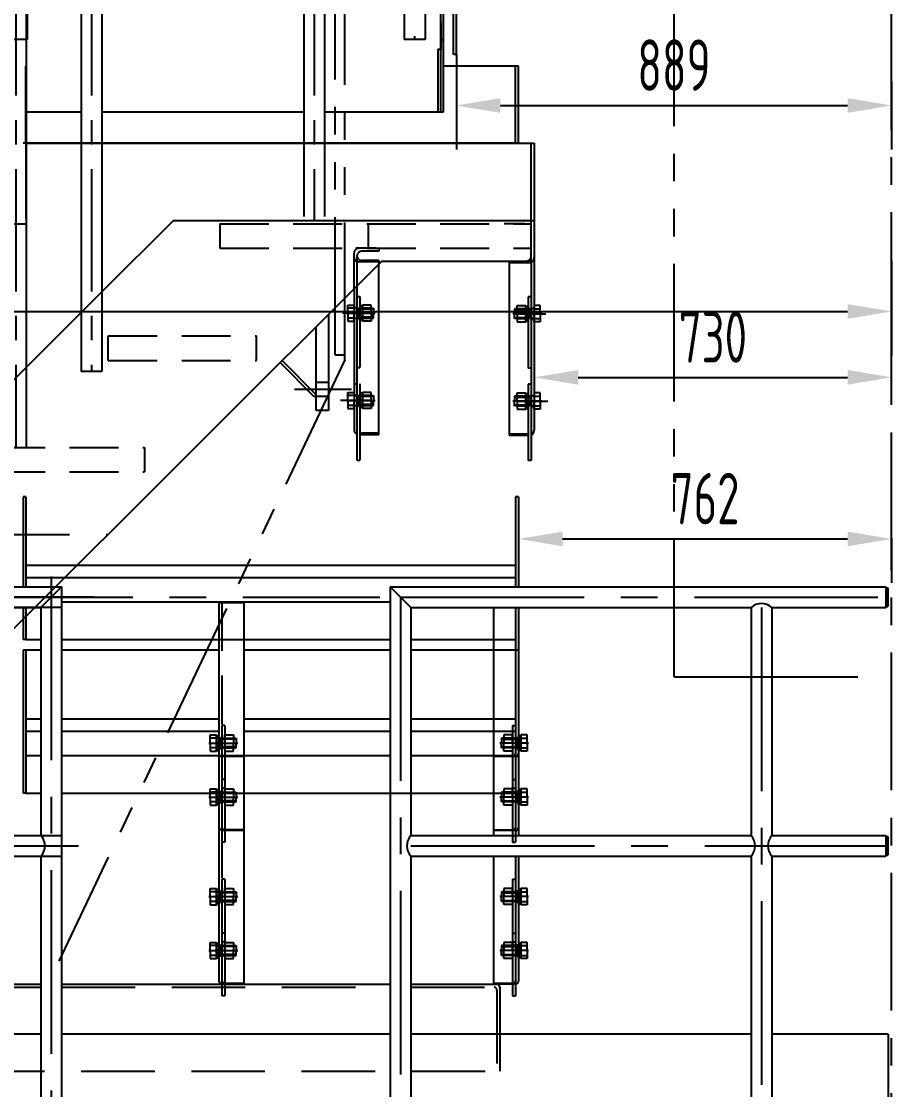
# Model space of a CAD drawing. Header units: millimetres. Extents: x 0 to 12600, y -352 to 8910.
# Drawn here: x 9289 to 11066, y 4096 to 6279 of the extents above; entities that cross this region are included whole.
import ezdxf

# ---------------------------------------------------------------- set-up
doc = ezdxf.new("R2010")
doc.units = ezdxf.units.MM
doc.header["$LTSCALE"] = 300
for name, pattern in [('F', [0.75, 0.5, -0.25]), ('G', [2, 1.25, -0.25, 0.25, -0.25]), ('K', [2.5, 1.25, -0.25, 0.25, -0.25, 0.25, -0.25])]:
    doc.linetypes.add(name, pattern=pattern)
for name, color, linetype in [('01', 7, 'Continuous'), ('02', 1, 'Continuous'), ('04', 2, 'F'), ('05', 4, 'G'), ('07', 6, 'K'), ('08', 1, 'Continuous'), ('10', 1, 'Continuous')]:
    doc.layers.add(name, color=color, linetype=linetype)
doc.styles.get("Standard").update_dxf_attribs({"font": 'isocp', "width": 0.707, "bigfont": 'intecad.shx'})
doc.dimstyles.new('INTE', dxfattribs={"dimscale": 30, "dimtxt": 3.5, "dimasz": 3, "dimexe": 3, "dimexo": 0, "dimgap": 1, "dimtad": 1, "dimdec": 0, "dimdsep": 46, "dimtxsty": 'Standard', "dimcen": 0, "dimclrd": 1, "dimclre": 1, "dimclrt": 3, "dimaunit": 1, "dimadec": 0, "dimazin": 0, "dimtfac": 1, "dimtdec": 0, "dimtmove": 0, "dimatfit": 0, "dimfxl": 1, "dimarcsym": 0})

# ---------------------------------------------------------------- blocks, each defined once
blk = doc.blocks.new('QB1')
at = {"layer": '01', "ltscale": 0.75}
blk.add_line((73752.4, 27114.4), (73772.4, 27114.4), dxfattribs=at)
at = {"layer": '05', "color": 4, "linetype": 'G', "ltscale": 0.75}
blk.add_line((74888.9, 23074.4), (74888.9, 29269.7), dxfattribs=at)
at = {"layer": '07', "color": 6, "linetype": 'K', "ltscale": 0.75}
for p, q in [((73772.4, 27103.7), (73772.4, 29322.9)), ((73752.4, 27114.4), (73752.4, 29315.1)), ((74444.9, 26456.3), (74444.9, 28501.6)), ((73772.4, 27103.7), (73187.9, 25875.5))]:
    blk.add_line(p, q, dxfattribs=at)
at = {"layer": '07', "color": 6, "linetype": 'K'}
blk.add_line((74444.9, 26456.3), (74888.9, 26456.3), dxfattribs=at)
blk = doc.blocks.new('2-1')
for p, q in [((81099.4, 26973.1), (81876.5, 26973.1)), ((81834.2, 26930.8), (81876.5, 26973.1)), ((81876.5, 26973.1), (81876.5, 25792.1)), ((82547.5, 26973.1), (82547.5, 25792.1)), ((82547.5, 26973.1), (83559.5, 26973.1)), ((82547.5, 26973.1), (82589.8, 26930.8)), ((83559.5, 26973.1), (83559.5, 26930.8)), ((83559.5, 26971.1), (83563.5, 26971.1)), ((83563.5, 26971.1), (83563.5, 26932.8)), ((81249.5, 26930.8), (81834.2, 26930.8)), ((81876.5, 26930.8), (81712.7, 26930.8)), ((81834.2, 26930.8), (81834.2, 26465.1)), ((82589.8, 26930.8), (83284.5, 26930.8)), ((82589.8, 26930.8), (82589.8, 26465.1)), ((83284.5, 26930.8), (83284.5, 26465.1)), ((83326.8, 26930.8), (83559.5, 26930.8)), ((83326.8, 26930.8), (83326.8, 26465.1)), ((83559.5, 26932.8), (83563.5, 26932.8)), ((81249.5, 26465.1), (81834.2, 26465.1)), ((81712.7, 26465.1), (81876.5, 26465.1)), ((82589.8, 26465.1), (83284.5, 26465.1)), ((83326.8, 26465.1), (83559.5, 26465.1)), ((83559.5, 26465.1), (83559.5, 26422.8)), ((83559.5, 26463.1), (83563.5, 26463.1)), ((83563.5, 26463.1), (83563.5, 26424.8)), ((81249.5, 26422.8), (81834.2, 26422.8)), ((81713.1, 26422.8), (81876.5, 26422.8)), ((81834.2, 26422.8), (81834.2, 25792.1)), ((82589.8, 26422.8), (82589.8, 25792.1)), ((82589.8, 26422.8), (83284.5, 26422.8)), ((83284.5, 26422.8), (83284.5, 25792.1)), ((83326.8, 26422.8), (83326.8, 25792.1)), ((83326.8, 26422.8), (83559.5, 26422.8)), ((83559.5, 26424.8), (83563.5, 26424.8)), ((81697.5, 26161.1), (81834.2, 26161.1)), ((81876.5, 26161.1), (82547.5, 26161.1)), ((82589.8, 26161.1), (82765.5, 26161.1)), ((82771.5, 26155.1), (82771.5, 26059.1)), ((81834.2, 26059.1), (81733.8, 26059.1)), ((82547.5, 26059.1), (81876.5, 26059.1)), ((83284.5, 26059.1), (82589.8, 26059.1)), ((83564.5, 26059.1), (83326.8, 26059.1)), ((83564.5, 26059.1), (83564.5, 25741.1))]:
    blk.add_line(p, q)
for centre, radius, start, end in [((83305.7, 26907.4), 31.5, 47.8524, 132.1476), ((81810.9, 26443.9), 31.5, 317.8524, 42.1476), ((82613.2, 26443.9), 31.5, 137.8524, 222.1476), ((83261.2, 26443.9), 31.5, 317.8524, 42.1476), ((83350.2, 26443.9), 31.5, 137.8524, 222.1476), ((82765.5, 26155.1), 6, 0, 90)]:
    blk.add_arc(centre, radius, start, end)
at = {"layer": '04', "color": 2, "linetype": 'F'}
for p, q in [((81703.5, 26155.1), (81834.2, 26155.1)), ((81876.5, 26155.1), (82547.5, 26155.1)), ((82589.8, 26155.1), (82759.5, 26155.1)), ((82765.5, 26149.1), (82765.5, 25983.1)), ((81691.5, 25983.1), (82771.5, 25983.1))]:
    blk.add_line(p, q, dxfattribs=at)
at = {"layer": '04'}
blk.add_line((82771.5, 26059.1), (82771.5, 25983.1), dxfattribs=at)
at = {"layer": '04', "color": 2, "linetype": 'F'}
blk.add_arc((82759.5, 26149.1), 6, 0, 90, dxfattribs=at)
at = {"layer": '05'}
for p, q in [((81855.4, 26994), (81855.4, 25738.6)), ((81046.8, 26951.9), (82526.4, 26951.9)), ((81942.6, 26951.9), (81683.9, 26951.9)), ((82568.7, 26951.9), (82568.7, 25792.1)), ((82568.7, 26951.9), (83559.5, 26951.9)), ((83305.7, 26930.8), (83305.7, 25792.1)), ((81042.8, 26443.9), (81901.9, 26443.9)), ((81699.1, 26443.9), (81911.1, 26443.9)), ((82589.8, 26443.9), (83559.5, 26443.9))]:
    blk.add_line(p, q, dxfattribs=at)
blk = doc.blocks.new('*U20')
at = {"layer": '01'}
for p, q in [((-15.1, 5), (-15.1, 0)), ((0, 5), (-15.1, 5)), ((-15.1, 0), (0, 0)), ((0, 0), (-2.9, 5)), ((0, 5), (2.9, 0)), ((0, 5), (15.1, 5)), ((15.1, 0), (0, 0)), ((15.1, 5), (15.1, 0))]:
    blk.add_line(p, q, dxfattribs=at)
at = {"layer": '05'}
blk.add_line((0, 7.1), (0, -2.1), dxfattribs=at)
blk = doc.blocks.new('*U21')
at = {"layer": '01'}
for p, q in [((-18, 0), (-18, 16.5)), ((-18, 16.5), (0, 16.5)), ((-18, 10), (0, 10)), ((0, 16.5), (0, 0)), ((0, -16.5), (0, 0)), ((-18, 0), (-18, -16.5)), ((-18, -10), (0, -10)), ((-18, -16.5), (0, -16.5))]:
    blk.add_line(p, q, dxfattribs=at)
at = {"layer": '05'}
blk.add_line((-19.1, 0), (1.1, 0), dxfattribs=at)
blk = doc.blocks.new('*U22')
at = {"layer": '01'}
for p, q in [((-12.5, 0), (-12.5, 16.5)), ((-12.5, 16.5), (0, 16.5)), ((0, 10), (-12.5, 10)), ((-12.5, 0), (-12.5, -16.5)), ((0, 16.5), (0, 0)), ((0, 10), (45, 10)), ((0, -16.5), (0, 0)), ((7.5, 10), (7.5, 0)), ((7.5, -10), (7.5, 0)), ((45, 10), (45, 0)), ((45, -10), (45, 0)), ((0, -10), (-12.5, -10)), ((-12.5, -16.5), (0, -16.5)), ((0, -10), (45, -10))]:
    blk.add_line(p, q, dxfattribs=at)
at = {"layer": '02'}
for p, q in [((45, 8), (7.5, 8)), ((45, -8), (7.5, -8))]:
    blk.add_line(p, q, dxfattribs=at)
at = {"layer": '05'}
blk.add_line((-15.6, 0), (48.5, 0), dxfattribs=at)
blk = doc.blocks.new('*U19')
at = {"layer": '10'}
h = blk.add_hatch(dxfattribs=at)
h.set_pattern_fill('U', color=256, angle=45, style=0, pattern_type=0)
h.set_pattern_definition([(45, (0, 0), (-0.707107, 0.707107), [])])
h.paths.add_polyline_path([(-18.5, 0), (-11, 0), (-11, 3), (-18.5, 3)])
h.paths.add_polyline_path([(18.5, 3), (11, 3), (11, 0), (18.5, 0)])
at = {"layer": '01'}
for p, q in [((-18.5, 3), (-18.5, 0)), ((0, 3), (-18.5, 3)), ((-18.5, 0), (0, 0)), ((-11, 3), (-11, 0)), ((0, 3), (18.5, 3)), ((18.5, 0), (0, 0)), ((11, 3), (11, 0)), ((18.5, 3), (18.5, 0))]:
    blk.add_line(p, q, dxfattribs=at)
at = {"layer": '05'}
blk.add_line((0, 5.1), (0, -1.8), dxfattribs=at)
blk = doc.blocks.new('9-1')
at = {"ltscale": 2}
for p, q in [((82904.7, 28199), (82904.7, 29572)), ((83202.7, 29572), (82904.7, 29572)), ((82904.7, 29572), (82947, 29529.7)), ((83202.7, 29572), (83160.4, 29529.7)), ((83202.7, 29572), (83160.4, 29529.7)), ((83202.7, 28307.8), (83202.7, 29572)), ((82947, 29064), (82947, 29529.7)), ((83160.4, 29529.7), (82947, 29529.7)), ((83160.4, 29064), (83160.4, 29529.7)), ((82947, 29064), (83160.4, 29064)), ((82947, 29021.7), (83160.4, 29021.7)), ((82947, 28480), (82947, 29021.7)), ((83160.4, 28480), (83160.4, 29021.7)), ((82947, 28721), (83160.4, 28721)), ((82904.7, 28562), (82898.7, 28562)), ((82898.7, 28403), (82898.7, 28562)), ((83202.7, 28562), (83208.7, 28562)), ((83208.7, 28312), (83208.7, 28562)), ((82904.7, 28480), (82947, 28480)), ((83202.7, 28480), (83160.4, 28480)), ((83152.7, 28464.5), (83196.7, 28464.5)), ((83152.7, 28409.2), (83152.7, 28464.5)), ((83202.7, 28403), (82898.7, 28403)), ((82910.7, 28199), (82910.7, 28403)), ((83152.7, 28363.1), (83196.7, 28363.1)), ((83152.7, 28307.8), (83152.7, 28363.1)), ((83152.7, 28307.8), (83202.7, 28307.8)), ((83202.7, 28312), (83208.7, 28312)), ((82910.7, 28199), (82904.7, 28199))]:
    blk.add_line(p, q, dxfattribs=at)
for centre, start, end in [((82968.3, 29042.9), 135.2312, 224.7688), ((83139, 29042.9), 315.2312, 44.7688)]:
    blk.add_arc(centre, 30, start, end, dxfattribs=at)
at = {"layer": '01', "ltscale": 2}
for p, q in [((83202.7, 28497.3), (83202.7, 28422.3)), ((83196.7, 28423.2), (83196.7, 28480)), ((83152.7, 28409.2), (83152.7, 28413.2)), ((83202.7, 28409.2), (83152.7, 28409.2)), ((83154.6, 28415.2), (83188.7, 28415.2)), ((83196.7, 28321.8), (83196.7, 28403)), ((83154.6, 28313.8), (83188.7, 28313.8)), ((83152.7, 28307.8), (83152.7, 28311.8))]:
    blk.add_line(p, q, dxfattribs=at)
for centre, radius, start, end in [((83188.7, 28423.2), 8, 270, 0), ((83154.6, 28413.2), 1.98, 90.0089, 180), ((83154.6, 28311.8), 1.98, 90.0089, 180), ((83188.7, 28321.8), 8, 270, 0)]:
    blk.add_arc(centre, radius, start, end, dxfattribs=at)
at = {"layer": '04', "color": 2, "linetype": 'F', "ltscale": 2}
for p, q in [((82947, 28721), (82904.7, 28721)), ((83160.4, 28721), (83202.7, 28721)), ((83196.7, 28513.8), (83196.7, 28480)), ((83202.7, 28515.8), (83198.6, 28515.8)), ((83202.7, 28481.3), (83196.7, 28481.3)), ((82910.7, 28453), (82904.7, 28453)), ((82910.7, 28453), (82910.7, 28403)), ((83152.7, 28460.1), (83196.7, 28460.1)), ((83202.7, 28459.3), (83196.7, 28459.3)), ((83196.7, 28412.4), (83196.7, 28403)), ((83202.7, 28414.4), (83198.6, 28414.4)), ((83202.7, 28379.9), (83196.7, 28379.9)), ((83152.7, 28358.6), (83196.7, 28358.6)), ((83202.7, 28357.9), (83196.7, 28357.9))]:
    blk.add_line(p, q, dxfattribs=at)
at = {"layer": '04', "color": 2, "linetype": 'F'}
for p, q in [((82904.7, 28555), (83202.7, 28555)), ((82904.7, 28505), (83202.7, 28505))]:
    blk.add_line(p, q, dxfattribs=at)
at = {"layer": '04', "color": 2, "linetype": 'F', "ltscale": 2}
for centre in [(83198.6, 28513.8), (83198.6, 28412.4)]:
    blk.add_arc(centre, 1.98, 90, 180.046, dxfattribs=at)
at = {"layer": '05', "color": 4, "linetype": 'G', "ltscale": 2}
for p, q in [((82925.8, 28480), (82925.8, 29572)), ((83181.5, 28480), (83181.5, 29572)), ((83202.7, 29550.9), (82904.7, 29550.9)), ((82882.6, 29042.9), (83243.6, 29042.9)), ((83155.5, 28470.3), (83266.8, 28470.3)), ((83211, 28470.3), (83184.4, 28470.3)), ((82945.8, 28428), (82866.9, 28428)), ((83147.8, 28368.9), (83262.5, 28368.9)), ((83211, 28368.9), (83184.4, 28368.9))]:
    blk.add_line(p, q, dxfattribs=at)
for name, p, rotation in [('*U19', (83208.7, 28470.3), 270), ('*U22', (83211.7, 28470.3), 180), ('*U20', (83196.7, 28470.3), 90), ('*U21', (82915.7, 28428), 180), ('*U20', (82910.7, 28428), 270), ('*U22', (83211.7, 28368.9), 180), ('*U20', (83196.7, 28368.9), 90), ('*U19', (83208.7, 28368.9), 270)]:
    blk.add_blockref(name, p, dxfattribs=dict(rotation=rotation))
for name, p in [('*U21', (83191.7, 28470.3)), ('*U22', (82898.7, 28428)), ('*U21', (83191.7, 28368.9))]:
    blk.add_blockref(name, p)
blk = doc.blocks.new('*U16')
at = {"layer": '01'}
for p, q in [((-15.1, 5), (-15.1, 0)), ((0, 5), (-15.1, 5)), ((-15.1, 0), (0, 0)), ((0, 0), (-2.9, 5)), ((0, 5), (2.9, 0)), ((0, 5), (15.1, 5)), ((15.1, 0), (0, 0)), ((15.1, 5), (15.1, 0))]:
    blk.add_line(p, q, dxfattribs=at)
at = {"layer": '05'}
blk.add_line((0, 7.1), (0, -2.1), dxfattribs=at)
blk = doc.blocks.new('*U17')
at = {"layer": '01'}
for p, q in [((-18, 0), (-18, 16.5)), ((-18, 16.5), (0, 16.5)), ((-18, 10), (0, 10)), ((0, 16.5), (0, 0)), ((0, -16.5), (0, 0)), ((-18, 0), (-18, -16.5)), ((-18, -10), (0, -10)), ((-18, -16.5), (0, -16.5))]:
    blk.add_line(p, q, dxfattribs=at)
at = {"layer": '05'}
blk.add_line((-19.1, 0), (1.1, 0), dxfattribs=at)
blk = doc.blocks.new('*U15')
at = {"layer": '01'}
for p, q in [((-12.5, 0), (-12.5, 16.5)), ((-12.5, 16.5), (0, 16.5)), ((0, 10), (-12.5, 10)), ((-12.5, 0), (-12.5, -16.5)), ((0, 16.5), (0, 0)), ((0, 10), (40, 10)), ((0, -16.5), (0, 0)), ((7.5, 10), (7.5, 0)), ((7.5, -10), (7.5, 0)), ((40, 10), (40, 0)), ((40, -10), (40, 0)), ((0, -10), (-12.5, -10)), ((-12.5, -16.5), (0, -16.5)), ((0, -10), (40, -10))]:
    blk.add_line(p, q, dxfattribs=at)
at = {"layer": '02'}
for p, q in [((40, 8), (7.5, 8)), ((40, -8), (7.5, -8))]:
    blk.add_line(p, q, dxfattribs=at)
at = {"layer": '05'}
blk.add_line((-15.6, 0), (43.5, 0), dxfattribs=at)
blk = doc.blocks.new('6-1')
at = {"ltscale": 0.666667}
for p, q in [((74574.9, 50957.3), (75226.9, 50957.3)), ((74574.9, 50957.3), (74574.9, 50445.3)), ((74574.9, 50957.3), (74574.9, 50445.3)), ((74574.9, 50957.3), (74617.2, 50915)), ((75226.9, 50957.3), (75184.6, 50915)), ((75226.9, 50957.3), (75226.9, 50610.3)), ((74617.2, 50915), (75184.6, 50915)), ((74617.2, 50915), (74617.2, 50445.3)), ((74617.2, 50915), (74617.2, 50445.3)), ((74729.6, 50915), (74729.6, 50610.3)), ((74771.9, 50915), (74771.9, 50610.3)), ((75184.6, 50915), (75184.6, 50610.3)), ((74555.9, 50610.3), (74574.9, 50610.3)), ((75648.9, 50610.3), (75654.9, 50610.3)), ((74574.9, 50445.3), (74617.2, 50445.3)), ((75337.9, 50014.4), (75337.9, 50363.3)), ((75603.9, 50369.3), (75603.9, 50013.4)), ((75603.9, 50369.3), (75638.9, 50369.3)), ((75648.9, 50369.3), (75648.9, 49961.6)), ((75292.9, 50318.4), (75292.9, 49962.6)), ((75286.9, 50312.4), (75286.9, 50024.4)), ((75298.9, 50297.1), (75298.9, 50151.5)), ((75642.9, 50296.1), (75642.9, 50150.5)), ((75292.9, 50265.3), (75286.9, 50265.3)), ((75648.9, 50264.3), (75654.9, 50264.3)), ((75298.9, 50118.6), (75298.9, 49962.6)), ((75642.9, 50117.6), (75642.9, 49961.6)), ((75337.9, 50014.4), (75298.9, 50014.4)), ((75337.9, 50017.3), (75302.9, 50017.3)), ((75603.9, 50016.3), (75638.9, 50016.3)), ((75603.9, 50013.4), (75642.9, 50013.4))]:
    blk.add_line(p, q, dxfattribs=at)
for centre, start, end in [((75296.9, 50024.4), 180, 246.4218), ((75302.9, 50027.3), 246.4218, 270), ((75638.9, 50026.3), 270, 293.5782), ((75644.9, 50023.4), 293.5782, 0)]:
    blk.add_arc(centre, 10, start, end, dxfattribs=at)
at = {"layer": '01', "color": 7, "linetype": 'Continuous', "ltscale": 0.666667}
for p, q in [((74771.9, 50957.3), (74729.6, 50915)), ((74771.9, 50957.3), (74771.9, 50915)), ((74729.6, 50610.3), (74729.6, 50143.3)), ((74771.9, 50610.3), (74771.9, 50143.3)), ((75654.9, 50610.3), (75654.9, 50023.4)), ((75654.9, 50610.3), (75654.9, 50369.3)), ((75654.9, 50610.3), (75654.9, 50369.3)), ((74574.9, 49988.3), (74574.9, 50445.3)), ((74617.2, 50445.3), (74617.2, 49988.3)), ((75292.9, 50297.1), (75298.9, 50297.1)), ((75648.9, 50296.1), (75642.9, 50296.1)), ((74771.9, 50143.3), (74729.6, 50143.3)), ((75292.9, 50151.5), (75298.9, 50151.5)), ((75648.9, 50150.5), (75642.9, 50150.5)), ((75286.9, 50118.6), (75292.9, 50118.6)), ((75648.9, 50117.6), (75642.9, 50117.6)), ((75292.9, 49962.6), (75298.9, 49962.6)), ((75648.9, 49961.6), (75642.9, 49961.6)), ((74555.9, 49607.3), (74580.9, 49607.3))]:
    blk.add_line(p, q, dxfattribs=at)
at = {"layer": '01', "color": 7, "linetype": 'Continuous'}
for p, q in [((74555.9, 50610.3), (74555.9, 49810.3)), ((74555.9, 50610.3), (74574.9, 50610.3)), ((74617.2, 50610.3), (74729.6, 50610.3)), ((74771.9, 50610.3), (75654.9, 50610.3)), ((75648.9, 50452.3), (75648.9, 50610.3)), ((75654.9, 50610.3), (75654.9, 50369.3)), ((74917.9, 50452.3), (74771.9, 50306.3)), ((74917.9, 50452.3), (75654.9, 50452.3)), ((75654.9, 50452.3), (75654.9, 50369.3)), ((75343.9, 50369.3), (74580.9, 49607.3)), ((75343.9, 50369.3), (75654.9, 50369.3)), ((75343.9, 50369.3), (75654.9, 50369.3)), ((74729.6, 50264), (74617.2, 50151.6)), ((74574.9, 50109.3), (74555.9, 50090.3)), ((74555.9, 50090.3), (74555.9, 49607.3)), ((74555.9, 49607.3), (74580.9, 49607.3))]:
    blk.add_line(p, q, dxfattribs=at)
at = {"layer": '04'}
for p, q in [((74729.6, 50610.3), (74771.9, 50610.3)), ((75184.6, 50610.3), (75184.6, 50445.3)), ((75226.9, 50610.3), (75226.9, 50445.3)), ((74771.9, 50306.3), (74729.6, 50264)), ((74617.2, 50151.6), (74574.9, 50109.3)), ((74574.9, 49988.3), (74617.2, 49988.3))]:
    blk.add_line(p, q, dxfattribs=at)
at = {"layer": '04', "color": 2, "linetype": 'F', "ltscale": 0.666667}
for p, q in [((75184.6, 50610.3), (75226.9, 50610.3)), ((75648.9, 50369.3), (75648.9, 50452.3)), ((74574.9, 50445.3), (74617.2, 50445.3)), ((75012.9, 50445.3), (75012.9, 50395.3)), ((75012.9, 50445.3), (75648.9, 50445.3)), ((75184.6, 50445.3), (75226.9, 50445.3)), ((75315.9, 50445.3), (75315.9, 50395.3)), ((75635.9, 50445.3), (75593.6, 50445.3)), ((75012.9, 50395.3), (75648.9, 50395.3)), ((75286.9, 50312.4), (75286.9, 50385.3)), ((75331.9, 50395.3), (75290.9, 50395.3)), ((75337.9, 50389.3), (75302.9, 50389.3)), ((75337.9, 50395.3), (75337.9, 50389.3)), ((75292.9, 50379.3), (75292.9, 50318.4)), ((75337.9, 50367.4), (75296.9, 50367.4)), ((75337.9, 50370.3), (75302.9, 50370.3)), ((75337.9, 50370.3), (75337.9, 50363.3)), ((75603.9, 50366.4), (75644.9, 50366.4)), ((75292.9, 50273.7), (75286.9, 50273.7)), ((75292.9, 50251.7), (75286.9, 50251.7)), ((75648.9, 50272.7), (75654.9, 50272.7)), ((75648.9, 50250.7), (75654.9, 50250.7)), ((74784.9, 50216.3), (75087.9, 50216.3)), ((74784.9, 50166.3), (74784.9, 50216.3)), ((75087.9, 50166.3), (75087.9, 50216.3)), ((74784.9, 50166.3), (75087.9, 50166.3)), ((75292.9, 50095.2), (75286.9, 50095.2)), ((75648.9, 50094.2), (75654.9, 50094.2)), ((75292.9, 50073.2), (75286.9, 50073.2)), ((75648.9, 50072.2), (75654.9, 50072.2)), ((74555.9, 49988.3), (74858.9, 49988.3)), ((74858.9, 49988.3), (74858.9, 49938.3)), ((74555.9, 49938.3), (74858.9, 49938.3))]:
    blk.add_line(p, q, dxfattribs=at)
at = {"layer": '04', "color": 2, "linetype": 'F'}
blk.add_line((74555.9, 49810.3), (74784.9, 49810.3), dxfattribs=at)
at = {"layer": '04', "color": 2, "linetype": 'F', "ltscale": 0.666667}
for centre, start, end in [((75296.9, 50385.3), 90, 180), ((75302.9, 50379.3), 90, 180), ((75296.9, 50377.4), 180, 270), ((75302.9, 50380.3), 180, 270), ((75638.9, 50379.3), 270, 0), ((75644.9, 50376.4), 270, 0)]:
    blk.add_arc(centre, 10, start, end, dxfattribs=at)
at = {"layer": '05', "ltscale": 0.666667}
for p, q in [((74596, 50957.3), (74596, 49988.3)), ((74596, 50957.3), (74596, 50402.7)), ((74750.7, 50957.3), (74750.7, 50143.3)), ((75205.7, 50957.3), (75205.7, 50452.3)), ((74574.9, 50936.2), (75226.9, 50936.2)), ((74574.9, 50936.2), (74787, 50936.2))]:
    blk.add_line(p, q, dxfattribs=at)
at = {"layer": '05', "color": 4, "linetype": 'G', "ltscale": 0.666667}
for p, q in [((75319.6, 50262.7), (75263.2, 50262.7)), ((75622.1, 50261.7), (75678.6, 50261.7)), ((75320.9, 50084.2), (75259.3, 50084.2)), ((75620.8, 50083.2), (75682.5, 50083.2))]:
    blk.add_line(p, q, dxfattribs=at)
at = {"layer": '04', "ltscale": 0.666667}
for p in [(75286.9, 50262.7), (75286.9, 50084.2)]:
    blk.add_blockref('*U15', p, dxfattribs=at)
for name, p, rotation in [('*U16', (75298.9, 50262.7), 270), ('*U17', (75303.9, 50262.7), 180), ('*U16', (75298.9, 50084.2), 270), ('*U17', (75303.9, 50084.2), 180)]:
    blk.add_blockref(name, p, dxfattribs=dict(at, rotation=rotation))
at = {"layer": '04', "ltscale": 0.666667, "xscale": -1}
for p in [(75654.9, 50261.7), (75654.9, 50083.2)]:
    blk.add_blockref('*U15', p, dxfattribs=at)
for name, p, rotation in [('*U17', (75637.9, 50261.7), 180), ('*U16', (75642.9, 50261.7), 90), ('*U17', (75637.9, 50083.2), 180), ('*U16', (75642.9, 50083.2), 90)]:
    blk.add_blockref(name, p, dxfattribs=dict(at, rotation=rotation))
blk = doc.blocks.new('7-1')
for p, q in [((51946.2, 53881.8), (51946.2, 53274.8)), ((51988.5, 53839.5), (51988.5, 53274.8)), ((52758.9, 53839.5), (52758.9, 53274.8)), ((51914.2, 53126.8), (51914.2, 53495.8)), ((51908.2, 53126.8), (51908.2, 53450.8)), ((51914.2, 53310.8), (51914.2, 53253.8)), ((51946.2, 53274.8), (51988.5, 53274.8)), ((52758.9, 53274.8), (52801.2, 53274.8)), ((51920.2, 53254.8), (51914.2, 53254.8)), ((52143.2, 52713.4), (52143.2, 52516.8)), ((52168.2, 52516.8), (52168.2, 52688.4)), ((52172.4, 52544.9), (52242.1, 52614.6)), ((52172.4, 52544.9), (52168.2, 52549.1))]:
    blk.add_line(p, q)
at = {"layer": '01', "color": 7, "linetype": 'Continuous'}
for p, q in [((51914.2, 53274.8), (51908.2, 53274.8)), ((52151.2, 53126.8), (51908.2, 53126.8)), ((52606.2, 53126.8), (52193.5, 53126.8)), ((52760.9, 53126.8), (52648.5, 53126.8)), ((52143.2, 52516.8), (52168.2, 52516.8))]:
    blk.add_line(p, q, dxfattribs=at)
at = {"layer": '04', "color": 2, "linetype": 'F'}
for p, q in [((51920.2, 53254.8), (51920.2, 53126.8)), ((52168.2, 52549.1), (52237.9, 52618.8))]:
    blk.add_line(p, q, dxfattribs=at)
at = {"layer": '04'}
for p, q in [((52143.2, 52574.3), (52168.2, 52574.3)), ((52143.2, 52545.3), (52168.2, 52545.3))]:
    blk.add_line(p, q, dxfattribs=at)
at = {"layer": '05', "color": 4, "linetype": 'G'}
for p, q in [((51967.4, 53881.8), (51967.4, 53274.8)), ((52096.5, 52559.8), (52212.6, 52559.8))]:
    blk.add_line(p, q, dxfattribs=at)
blk = doc.blocks.new('16-1')
at = {"ltscale": 2}
for p, q in [((36536.6, 1527.8), (36536.6, 1684.8)), ((37542.6, 1684.8), (37389.6, 1684.8)), ((37536.6, 1527.8), (37536.6, 1684.8)), ((37542.6, 1527.8), (37542.6, 1684.8)), ((37542.6, 1527.8), (36530.6, 1527.8))]:
    blk.add_line(p, q, dxfattribs=at)
at = {"layer": '04', "color": 2, "linetype": 'F', "ltscale": 2}
blk.add_line((36536.6, 1527.8), (36536.6, 1373.8), dxfattribs=at)
blk = doc.blocks.new('*U55')
at = {"layer": '01'}
for p, q in [((-12.5, 0), (-12.5, 16.5)), ((-12.5, 16.5), (0, 16.5)), ((0, 10), (-12.5, 10)), ((-12.5, 0), (-12.5, -16.5)), ((0, 16.5), (0, 0)), ((0, 10), (40, 10)), ((0, -16.5), (0, 0)), ((7.5, 10), (7.5, 0)), ((7.5, -10), (7.5, 0)), ((40, 10), (40, 0)), ((40, -10), (40, 0)), ((0, -10), (-12.5, -10)), ((-12.5, -16.5), (0, -16.5)), ((0, -10), (40, -10))]:
    blk.add_line(p, q, dxfattribs=at)
at = {"layer": '02'}
for p, q in [((40, 8), (7.5, 8)), ((40, -8), (7.5, -8))]:
    blk.add_line(p, q, dxfattribs=at)
at = {"layer": '05'}
blk.add_line((-15.6, 0), (43.5, 0), dxfattribs=at)
blk = doc.blocks.new('*U54')
at = {"layer": '01'}
for p, q in [((-15.1, 5), (-15.1, 0)), ((0, 5), (-15.1, 5)), ((-15.1, 0), (0, 0)), ((0, 0), (-2.9, 5)), ((0, 5), (2.9, 0)), ((0, 5), (15.1, 5)), ((15.1, 0), (0, 0)), ((15.1, 5), (15.1, 0))]:
    blk.add_line(p, q, dxfattribs=at)
at = {"layer": '05'}
blk.add_line((0, 7.1), (0, -2.1), dxfattribs=at)
blk = doc.blocks.new('14-2')
at = {"ltscale": 0.666667}
for p, q in [((53680.8, 23117.1), (53680.8, 22825.1)), ((53717.5, 23117.1), (53680.8, 23117.1)), ((53686.8, 23117.1), (53686.8, 22825.1)), ((54080.8, 23117.1), (53759.8, 23117.1)), ((54430.8, 23117.1), (54131.8, 23117.1)), ((54686.8, 23117.1), (54473.1, 23117.1)), ((54686.8, 23117.1), (54686.8, 22907.1)), ((54692.8, 23117.1), (54686.8, 23117.1)), ((54692.8, 23117.1), (54692.8, 22738.7)), ((53686.8, 22977.1), (53717.5, 22977.1)), ((53759.8, 22977.1), (54080.8, 22977.1)), ((54131.8, 22977.1), (54430.8, 22977.1)), ((54473.1, 22977.1), (54686.8, 22977.1)), ((53686.8, 22952.1), (53717.5, 22952.1)), ((53759.8, 22952.1), (54080.8, 22952.1)), ((54131.8, 22952.1), (54430.8, 22952.1)), ((54473.1, 22952.1), (54686.8, 22952.1)), ((53686.8, 22902.1), (53717.5, 22902.1)), ((53759.8, 22902.1), (54080.8, 22902.1)), ((54080.8, 22902.1), (54080.8, 22441.8)), ((54080.8, 22902.1), (54131.8, 22902.1)), ((54131.8, 22902.1), (54131.8, 22435.8)), ((54131.8, 22902.1), (54430.8, 22902.1)), ((54473.1, 22902.1), (54686.8, 22902.1)), ((54641.8, 22901.1), (54641.8, 22738.7)), ((54680.8, 22901.1), (54641.8, 22901.1)), ((54690.4, 22899.8), (54641.8, 22899.8)), ((54686.8, 22907.8), (54686.8, 22899.8)), ((53686.8, 22825.1), (53680.8, 22825.1)), ((53686.8, 22825.1), (53717.5, 22825.1)), ((53759.8, 22825.1), (54080.8, 22825.1)), ((54131.8, 22825.1), (54641.8, 22825.1)), ((54641.8, 22696.4), (54641.8, 22434.8)), ((54692.8, 22696.4), (54692.8, 22440.8)), ((54086.8, 22435.8), (54131.8, 22435.8)), ((54686.8, 22434.8), (54641.8, 22434.8))]:
    blk.add_line(p, q, dxfattribs=at)
for p, q in [((54086.8, 22435.8), (54086.8, 22411.3)), ((54092.8, 22435.8), (54092.8, 22411.3)), ((54680.8, 22435.8), (54680.8, 22411.3)), ((54686.8, 22435.8), (54686.8, 22411.3)), ((54092.8, 22411.3), (54086.8, 22411.3)), ((54680.8, 22411.3), (54686.8, 22411.3))]:
    blk.add_line(p, q)
for centre, radius, start, end in [((54680.8, 22907.1), 6, 270, 0), ((54680.8, 22907.1), 12, 322.69, 0), ((54086.8, 22441.8), 6, 180, 270), ((54686.8, 22440.8), 6, 270, 0)]:
    blk.add_arc(centre, radius, start, end, dxfattribs=at)
at = {"layer": '01', "color": 7, "linetype": 'Continuous', "ltscale": 0.666667}
blk.add_line((54080.8, 22900.8), (54131.8, 22900.8), dxfattribs=at)
at = {"layer": '01'}
for p, q in [((54092.8, 22613.7), (54092.8, 22630.2)), ((54680.8, 22613.7), (54680.8, 22630.2)), ((54092.8, 22613.7), (54092.8, 22597.3)), ((54680.8, 22613.7), (54680.8, 22597.3)), ((54092.8, 22503.5), (54092.8, 22519.9)), ((54680.8, 22503.5), (54680.8, 22519.9)), ((54092.8, 22503.5), (54092.8, 22487)), ((54680.8, 22503.5), (54680.8, 22487))]:
    blk.add_line(p, q, dxfattribs=at)
at = {"layer": '04', "color": 2, "linetype": 'F', "ltscale": 0.666667}
for p, q in [((54086.8, 22902.1), (54086.8, 22442.1)), ((54086.8, 22902.1), (54086.8, 22443.1)), ((54686.8, 22899.8), (54686.8, 22738.7)), ((54080.8, 22825.1), (54131.8, 22825.1)), ((54641.8, 22825.1), (54686.8, 22825.1)), ((54686.8, 22696.4), (54686.8, 22442.1)), ((54080.8, 22624.7), (54086.8, 22624.7)), ((54692.8, 22624.7), (54686.8, 22624.7)), ((54692.8, 22623.7), (54686.8, 22623.7)), ((54062.3, 22613.7), (54103.7, 22613.7)), ((54080.8, 22602.7), (54086.8, 22602.7)), ((54692.8, 22602.7), (54686.8, 22602.7)), ((54080.8, 22514.5), (54086.8, 22514.5)), ((54692.8, 22514.5), (54686.8, 22514.5)), ((54692.8, 22513.5), (54686.8, 22513.5)), ((54062.3, 22503.5), (54103.7, 22503.5)), ((54080.8, 22492.5), (54086.8, 22492.5)), ((54692.8, 22492.5), (54686.8, 22492.5)), ((54092.8, 22437.1), (54131.8, 22437.1)), ((54680.8, 22436.1), (54641.8, 22436.1))]:
    blk.add_line(p, q, dxfattribs=at)
at = {"layer": '04', "color": 2, "linetype": 'F'}
for p, q in [((54086.8, 22649.4), (54086.8, 22521.6)), ((54092.8, 22649.4), (54086.8, 22649.4)), ((54092.8, 22649.4), (54092.8, 22521.6)), ((54680.8, 22649.4), (54680.8, 22521.6)), ((54680.8, 22649.4), (54686.8, 22649.4)), ((54686.8, 22649.4), (54686.8, 22521.6)), ((54092.8, 22630.2), (54110.8, 22630.2)), ((54092.8, 22623.7), (54110.8, 22623.7)), ((54110.8, 22630.2), (54110.8, 22613.7)), ((54680.8, 22630.2), (54662.8, 22630.2)), ((54662.8, 22630.2), (54662.8, 22613.7)), ((54680.8, 22623.7), (54662.8, 22623.7)), ((54086.8, 22613.7), (54111.9, 22613.7)), ((54092.8, 22603.7), (54110.8, 22603.7)), ((54092.8, 22597.3), (54110.8, 22597.3)), ((54110.8, 22597.3), (54110.8, 22613.7)), ((54662.8, 22597.3), (54662.8, 22613.7)), ((54680.8, 22603.7), (54662.8, 22603.7)), ((54680.8, 22597.3), (54662.8, 22597.3)), ((54086.8, 22539.1), (54086.8, 22435.8)), ((54092.8, 22539.1), (54086.8, 22539.1)), ((54092.8, 22539.1), (54092.8, 22435.8)), ((54680.8, 22539.1), (54680.8, 22435.8)), ((54680.8, 22539.1), (54686.8, 22539.1)), ((54686.8, 22539.1), (54686.8, 22435.8)), ((54092.8, 22521.6), (54086.8, 22521.6)), ((54092.8, 22519.9), (54110.8, 22519.9)), ((54092.8, 22513.5), (54110.8, 22513.5)), ((54110.8, 22519.9), (54110.8, 22503.5)), ((54680.8, 22519.9), (54662.8, 22519.9)), ((54662.8, 22519.9), (54662.8, 22503.5)), ((54680.8, 22513.5), (54662.8, 22513.5)), ((54680.8, 22521.6), (54686.8, 22521.6)), ((54086.8, 22503.5), (54111.9, 22503.5)), ((54092.8, 22493.5), (54110.8, 22493.5)), ((54092.8, 22487), (54110.8, 22487)), ((54110.8, 22487), (54110.8, 22503.5)), ((54662.8, 22487), (54662.8, 22503.5)), ((54680.8, 22493.5), (54662.8, 22493.5)), ((54680.8, 22487), (54662.8, 22487))]:
    blk.add_line(p, q, dxfattribs=at)
at = {"layer": '04', "color": 2, "linetype": 'F', "ltscale": 0.666667}
for centre, start, end in [((54092.8, 22443.1), 180, 270), ((54680.8, 22442.1), 270, 0)]:
    blk.add_arc(centre, 6, start, end, dxfattribs=at)
for p in [(54075.8, 22613.7), (54075.8, 22503.5)]:
    blk.add_blockref('*U55', p)
at = {"rotation": 90}
for p in [(54080.8, 22613.7), (54080.8, 22503.5)]:
    blk.add_blockref('*U54', p, dxfattribs=at)
at = {"xscale": -1}
for p in [(54697.8, 22613.7), (54697.8, 22503.5)]:
    blk.add_blockref('*U55', p, dxfattribs=at)
at = {"xscale": -1, "rotation": 270}
for p in [(54692.8, 22613.7), (54692.8, 22503.5)]:
    blk.add_blockref('*U54', p, dxfattribs=at)
blk = doc.blocks.new('14-3')
at = {"ltscale": 0.666667}
for p, q in [((14535.4, 5257.1), (14529.4, 5257.1)), ((14529.4, 5257.1), (14529.4, 5073)), ((14535.4, 5257.1), (14535.4, 5073)), ((15535.4, 5257.1), (15535.4, 5073)), ((15541.4, 5257.1), (15535.4, 5257.1)), ((15541.4, 5257.1), (15541.4, 5073)), ((14535.4, 5117.1), (15535.4, 5117.1)), ((14535.4, 5092.1), (15535.4, 5092.1)), ((14529.4, 5030.7), (14529.4, 4965.1)), ((14535.4, 5030.7), (14535.4, 4965.1)), ((14608.4, 5042.1), (15279.4, 5042.1)), ((14929.4, 5042.1), (14980.4, 5042.1)), ((14929.4, 5042.1), (14929.4, 4581.9)), ((14980.4, 5042.1), (14980.4, 4575.9)), ((15490.4, 5030.7), (15490.4, 4878.7)), ((15541.4, 5030.7), (15541.4, 4878.7)), ((14535.4, 4965.1), (14529.4, 4965.1)), ((14535.4, 4965.1), (14566.1, 4965.1)), ((14608.4, 4965.1), (14929.4, 4965.1)), ((14980.4, 4965.1), (15279.4, 4965.1)), ((15321.7, 4965.1), (15490.4, 4965.1)), ((15490.4, 4878.7), (15490.4, 4574.9)), ((15541.4, 4878.7), (15541.4, 4580.9)), ((14935.4, 4575.9), (14980.4, 4575.9)), ((15535.4, 4574.9), (15490.4, 4574.9))]:
    blk.add_line(p, q, dxfattribs=at)
for p, q in [((14935.4, 4575.9), (14935.4, 4551.3)), ((14941.4, 4575.9), (14941.4, 4551.3)), ((15529.4, 4575.9), (15529.4, 4551.3)), ((15535.4, 4575.9), (15535.4, 4551.3)), ((14941.4, 4551.3), (14935.4, 4551.3)), ((15529.4, 4551.3), (15535.4, 4551.3))]:
    blk.add_line(p, q)
for centre, start, end in [((14935.4, 4581.9), 180, 270), ((15535.4, 4580.9), 270, 0)]:
    blk.add_arc(centre, 6, start, end, dxfattribs=at)
at = {"layer": '01', "color": 7, "linetype": 'Continuous', "ltscale": 0.666667}
blk.add_line((14929.4, 5040.9), (14980.4, 5040.9), dxfattribs=at)
at = {"layer": '01'}
for p, q in [((14941.4, 4753.8), (14941.4, 4770.3)), ((15529.4, 4753.8), (15529.4, 4770.3)), ((14941.4, 4753.8), (14941.4, 4737.3)), ((15529.4, 4753.8), (15529.4, 4737.3)), ((14941.4, 4643.5), (14941.4, 4660)), ((15529.4, 4643.5), (15529.4, 4660)), ((14941.4, 4643.5), (14941.4, 4627)), ((15529.4, 4643.5), (15529.4, 4627))]:
    blk.add_line(p, q, dxfattribs=at)
at = {"layer": '04', "color": 2, "linetype": 'F', "ltscale": 0.666667}
for p, q in [((14935.4, 5042.1), (14935.4, 4583.1)), ((14935.4, 5042.1), (14935.4, 4582.1)), ((15535.4, 5030.7), (15535.4, 4878.7)), ((14929.4, 4965.1), (14980.4, 4965.1)), ((15490.4, 4965.1), (15535.4, 4965.1)), ((15535.4, 4881.8), (15535.4, 4582.1)), ((14929.4, 4764.8), (14935.4, 4764.8)), ((15541.4, 4764.8), (15535.4, 4764.8)), ((15541.4, 4763.8), (15535.4, 4763.8)), ((14910.9, 4753.8), (14952.2, 4753.8)), ((14929.4, 4742.8), (14935.4, 4742.8)), ((15541.4, 4742.8), (15535.4, 4742.8)), ((14929.4, 4654.5), (14935.4, 4654.5)), ((15541.4, 4654.5), (15535.4, 4654.5)), ((15541.4, 4653.5), (15535.4, 4653.5)), ((14910.9, 4643.5), (14952.2, 4643.5)), ((14929.4, 4632.5), (14935.4, 4632.5)), ((15541.4, 4632.5), (15535.4, 4632.5)), ((14941.4, 4577.1), (14980.4, 4577.1)), ((15529.4, 4576.1), (15490.4, 4576.1))]:
    blk.add_line(p, q, dxfattribs=at)
at = {"layer": '04', "color": 2, "linetype": 'F'}
for p, q in [((14941.4, 4789.4), (14935.4, 4789.4)), ((14935.4, 4789.4), (14935.4, 4661.6)), ((14941.4, 4789.4), (14941.4, 4661.6)), ((15529.4, 4789.4), (15535.4, 4789.4)), ((15529.4, 4789.4), (15529.4, 4661.6)), ((15535.4, 4789.4), (15535.4, 4661.6)), ((14941.4, 4770.3), (14959.4, 4770.3)), ((14941.4, 4763.8), (14959.4, 4763.8)), ((14959.4, 4770.3), (14959.4, 4753.8)), ((15511.4, 4770.3), (15511.4, 4753.8)), ((15529.4, 4770.3), (15511.4, 4770.3)), ((15529.4, 4763.8), (15511.4, 4763.8)), ((14935.4, 4753.8), (14960.4, 4753.8)), ((14941.4, 4743.8), (14959.4, 4743.8)), ((14941.4, 4737.3), (14959.4, 4737.3)), ((14959.4, 4737.3), (14959.4, 4753.8)), ((15511.4, 4737.3), (15511.4, 4753.8)), ((15529.4, 4743.8), (15511.4, 4743.8)), ((15529.4, 4737.3), (15511.4, 4737.3)), ((14941.4, 4679.1), (14935.4, 4679.1)), ((14935.4, 4679.1), (14935.4, 4575.9)), ((14941.4, 4679.1), (14941.4, 4575.9)), ((15529.4, 4679.1), (15535.4, 4679.1)), ((15529.4, 4679.1), (15529.4, 4575.9)), ((15535.4, 4679.1), (15535.4, 4575.9)), ((14941.4, 4661.6), (14935.4, 4661.6)), ((14941.4, 4660), (14959.4, 4660)), ((14941.4, 4653.5), (14959.4, 4653.5)), ((14959.4, 4660), (14959.4, 4643.5)), ((15511.4, 4660), (15511.4, 4643.5)), ((15529.4, 4660), (15511.4, 4660)), ((15529.4, 4653.5), (15511.4, 4653.5)), ((15529.4, 4661.6), (15535.4, 4661.6)), ((14935.4, 4643.5), (14960.4, 4643.5)), ((14941.4, 4633.5), (14959.4, 4633.5)), ((14959.4, 4627), (14959.4, 4643.5)), ((15511.4, 4627), (15511.4, 4643.5)), ((15529.4, 4633.5), (15511.4, 4633.5)), ((14941.4, 4627), (14959.4, 4627)), ((15529.4, 4627), (15511.4, 4627))]:
    blk.add_line(p, q, dxfattribs=at)
at = {"layer": '04', "color": 2, "linetype": 'F', "ltscale": 0.666667}
for centre, start, end in [((14941.4, 4583.1), 180, 270), ((15529.4, 4582.1), 270, 0)]:
    blk.add_arc(centre, 6, start, end, dxfattribs=at)
for p in [(14924.4, 4753.8), (14924.4, 4643.5)]:
    blk.add_blockref('*U55', p)
at = {"rotation": 90}
for p in [(14929.4, 4753.8), (14929.4, 4643.5)]:
    blk.add_blockref('*U54', p, dxfattribs=at)
at = {"xscale": -1}
for p in [(15546.4, 4753.8), (15546.4, 4643.5)]:
    blk.add_blockref('*U55', p, dxfattribs=at)
at = {"xscale": -1, "rotation": 270}
for p in [(15541.4, 4753.8), (15541.4, 4643.5)]:
    blk.add_blockref('*U54', p, dxfattribs=at)
blk = doc.blocks.new('*D64')
at = {"layer": '08', "color": 1, "lineweight": -2}
for p, q in [((7535, 6093.7), (7535, 5596.1)), ((11066, 5789.7), (11066, 5596.1)), ((7625, 5686.1), (10976, 5686.1))]:
    blk.add_line(p, q, dxfattribs=at)
at = {"layer": '08', "color": 1}
for points in [[(7625, 5701.1), (7625, 5671.1), (7535, 5686.1)], [(10976, 5701.1), (10976, 5671.1), (11066, 5686.1)]]:
    blk.add_solid(points, dxfattribs=at)
at = {"layer": 'Defpoints', "color": 0}
for p in [(7535, 6093.7), (11066, 5789.7), (11066, 5686.1)]:
    blk.add_point(p, dxfattribs=at)
at = {"layer": '08', "color": 3, "insert": (8087.5, 5768.6), "char_height": 105, "attachment_point": 5}
blk.add_mtext('3531', dxfattribs=at)
blk = doc.blocks.new('*D65')
at = {"layer": '08', "color": 1, "lineweight": -2}
for p, q in [((10177, 6211.4), (10177, 6016.9)), ((11066, 6156.9), (11066, 6016.9)), ((10267, 6106.9), (10976, 6106.9))]:
    blk.add_line(p, q, dxfattribs=at)
at = {"layer": '08', "color": 1}
for points in [[(10267, 6121.9), (10267, 6091.9), (10177, 6106.9)], [(10976, 6121.9), (10976, 6091.9), (11066, 6106.9)]]:
    blk.add_solid(points, dxfattribs=at)
at = {"layer": 'Defpoints', "color": 0}
for p in [(10177, 6211.4), (11066, 6156.9), (11066, 6106.9)]:
    blk.add_point(p, dxfattribs=at)
at = {"layer": '08', "color": 3, "insert": (10621.5, 6189.4), "char_height": 105, "attachment_point": 5}
blk.add_mtext('889', dxfattribs=at)
blk = doc.blocks.new('*D66')
at = {"layer": '08', "color": 1, "lineweight": -2}
for p, q in [((11066, 5551.4), (11066, 5641.4)), ((10336, 5556.2), (10336, 5461.4)), ((10426, 5551.4), (10976, 5551.4))]:
    blk.add_line(p, q, dxfattribs=at)
at = {"layer": '08', "color": 1}
for points in [[(10426, 5566.4), (10426, 5536.4), (10336, 5551.4)], [(10976, 5566.4), (10976, 5536.4), (11066, 5551.4)]]:
    blk.add_solid(points, dxfattribs=at)
at = {"layer": 'Defpoints', "color": 0}
for p in [(10336, 5556.2), (11066, 5551.4), (11066, 5551.4)]:
    blk.add_point(p, dxfattribs=at)
at = {"layer": '08', "color": 3, "insert": (10701, 5633.9), "char_height": 105, "attachment_point": 5}
blk.add_mtext('730', dxfattribs=at)
blk = doc.blocks.new('*D67')
at = {"layer": '08', "color": 1, "lineweight": -2}
for p, q in [((10304, 5223), (10304, 5131.2)), ((10394, 5221.2), (10976, 5221.2)), ((11066, 5223), (11066, 5131.2))]:
    blk.add_line(p, q, dxfattribs=at)
at = {"layer": '08', "color": 1}
for points in [[(10394, 5236.2), (10394, 5206.2), (10304, 5221.2)], [(10976, 5236.2), (10976, 5206.2), (11066, 5221.2)]]:
    blk.add_solid(points, dxfattribs=at)
at = {"layer": 'Defpoints', "color": 0}
for p in [(10304, 5223), (11066, 5223), (11066, 5221.2)]:
    blk.add_point(p, dxfattribs=at)
at = {"layer": '08', "color": 3, "insert": (10685, 5303.7), "char_height": 105, "attachment_point": 5}
blk.add_mtext('762', dxfattribs=at)

msp = doc.modelspace()

# ---------------------------------------------------------------- block references
msp.add_blockref('QB1', (-63822.9, -21516.8))
at = {"xscale": -1}
msp.add_blockref('7-1', (62059.2, -47033.1), dxfattribs=at)
at = {"layer": '01'}
for name, p in [('9-1', (-72733.7, -21987.6)), ('6-1', (-65318.9, -44580.2)), ('16-1', (-27238.6, 4502.3)), ('14-3', (-5237.4, 50.3)), ('14-2', (-44388.8, -18123.4))]:
    msp.add_blockref(name, p, dxfattribs=at)
at = {"layer": '01', "color": 7, "linetype": 'Continuous'}
msp.add_blockref('2-1', (-72505.6, -21849.8), dxfattribs=at)

# ---------------------------------------------------------------- dimensions: what is measured, and where the dimension line sits
at = {"layer": '08'}
for base, p1, p2, picture, middle in [((11066, 6106.9), (10177, 6211.4), (11066, 6156.9), '*D65', (10621.5, 6189.4)), ((11066, 5551.4), (10336, 5556.2), (11066, 5551.4), '*D66', (10701, 5633.9)), ((11066, 5221.2), (10304, 5223), (11066, 5223), '*D67', (10685, 5303.7))]:
    dim = msp.add_linear_dim(base=base, p1=p1, p2=p2, dimstyle='INTE', dxfattribs=at)
    dim.commit()
    dim.dimension.update_dxf_attribs({"geometry": picture, "text_midpoint": middle})
dim = msp.add_linear_dim(base=(11066, 5686.1), p1=(7535, 6093.7), p2=(11066, 5789.7), dimstyle='INTE', dxfattribs=at)
dim.commit()
dim.dimension.update_dxf_attribs({"geometry": '*D64', "text_midpoint": (8087.5, 5686.1), "dimtype": 160})

doc.saveas('drawing.dxf')
